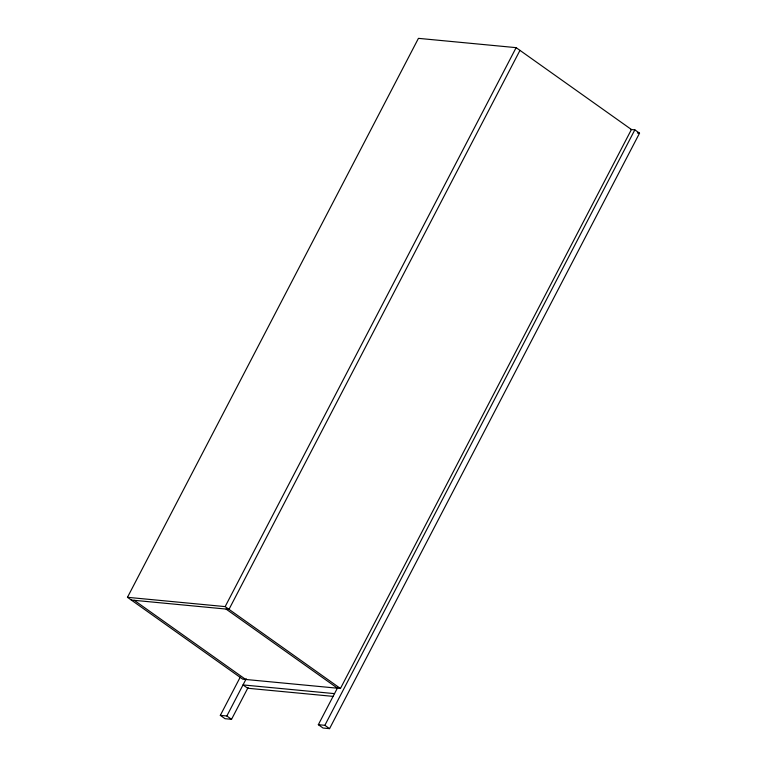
<?xml version="1.0" encoding="UTF-8"?>
<svg xmlns="http://www.w3.org/2000/svg" width="767" height="767" viewBox="0 0 767 767"><rect width="100%" height="100%" fill="white"/><g stroke="black" fill="none" stroke-linecap="round" stroke-linejoin="round"><path stroke-width="1.15" d="M127.466 597.311L418.437 38.35L516.133 47.65L631.423 129.518L340.443 688.488L242.755 679.188L127.466 597.311L225.153 606.611L340.443 688.488M225.153 606.611L516.133 47.65M519.968 50.373L228.997 609.343L131.31 600.043M248.115 687.481L231.538 719.321L225.028 718.698L220.33 715.362L240.224 677.156M220.33 715.362L226.84 715.985L246.255 678.699M630.503 129.431L634.836 129.844L639.534 133.18L329.551 728.65L323.041 728.027L318.343 724.69L337.758 687.414M318.343 724.69L324.863 725.314L634.836 129.844M637.367 132.979L639.534 133.18M334.517 693.627L243.014 684.921L247.712 688.248L333.271 696.398M226.064 609.065L337.509 688.21M324.863 725.314L329.551 728.65M134.235 600.321L245.689 679.466M226.84 715.985L231.538 719.321"/></g></svg>
